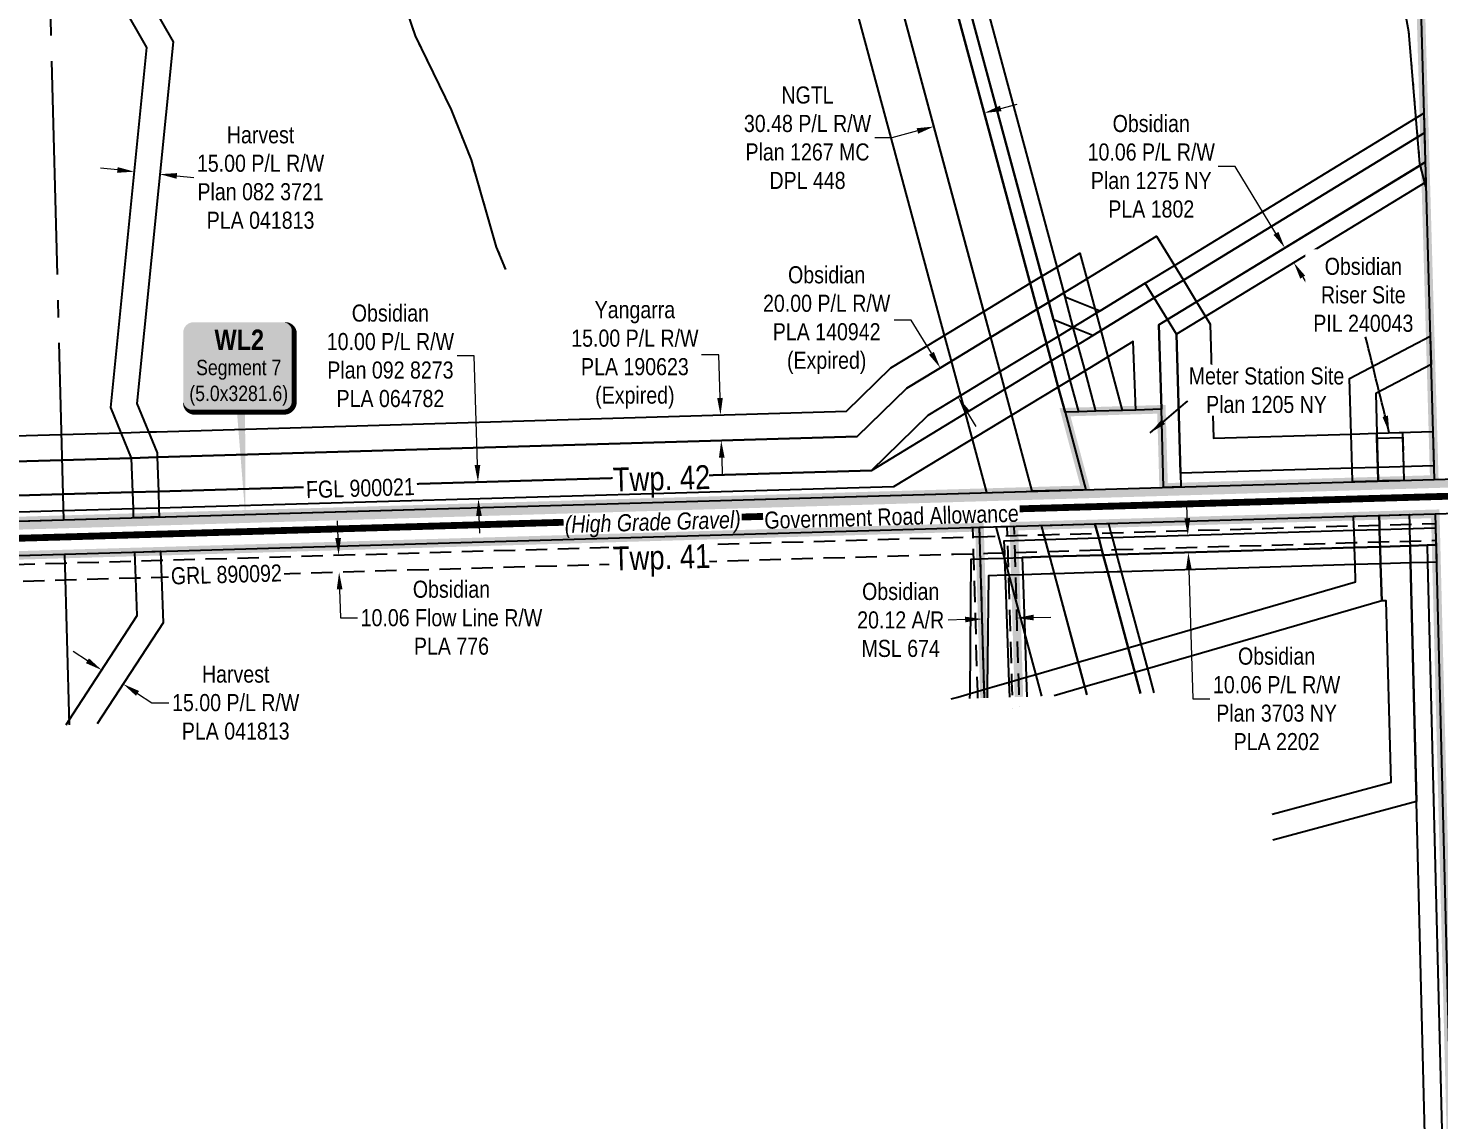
# Model space of a CAD drawing. Extents: x 632269 to 650517, y 5825252 to 5832959.
# Drawn here: x 640562 to 641387, y 5827382 to 5828021 of the extents above; entities that cross this region are included whole.
import ezdxf

# ---------------------------------------------------------------- set-up
doc = ezdxf.new("R2010")
doc.units = 0
doc.header["$LTSCALE"] = 5
doc.header["$PDMODE"] = 35
doc.header["$PDSIZE"] = 10
for name, pattern in [('CENTERLINEX3', [5, 2.5, -1, 0.5, -1]), ('foc-ACCESSROAD', [3.75, 2.5, -1.25]), ('foc-FLOWLINE', [3.75, 2.5, -1.25]), ('foc-QUARTERLINE', [33, 25, -3, 2, -3]), ('foc-WHEELTRACKS', [2, 0.4, -1.6])]:
    doc.linetypes.add(name, pattern=pattern)
doc.layers.get('Defpoints').update_dxf_attribs({"color": 9})
for name, color, linetype in [('AS-POWER', 104, 'foc-POWER'), ('AS-ROADS', 254, 'Continuous'), ('AS-TELUS', 224, 'foc-TEL'), ('C-FLOWLINE', 13, 'foc-FLOWLINE'), ('C-RW', 13, 'Continuous'), ('C-WS', 13, 'foc-ACCESSROAD'), ('CG-NOTES', 7, 'Continuous'), ('D-TXT', 6, 'Continuous'), ('F-EZE', 190, 'foc-FLOWLINE'), ('F-RW', 190, 'Continuous'), ('L-ROAD-T', 7, 'Continuous'), ('L-SEC', 7, 'Continuous'), ('L-SECQ', 8, 'foc-QUARTERLINE'), ('L-TITLEDB', 4, 'Continuous'), ('T-WATER-P3', 160, 'foc-WHEELTRACKS')]:
    doc.layers.add(name, color=color, linetype=linetype)
doc.layers.add('AS-TRAPPER BOUNDARY', color=7, linetype='CENTERLINEX3', true_color=0xb85c00, transparency=0.6)
doc.layers.add('AS-TRAPPER-T', color=7, linetype='Continuous', true_color=0xc26100)
doc.layers.add('P-PROPOSED-WL4', color=7, linetype='Continuous', true_color=0x5b5bc8)
for name, color, linetype, lineweight in [('C-AR-T', 13, 'Continuous', 9), ('C-FLOWLINE-T', 13, 'Continuous', 9), ('C-RW-T', 13, 'Continuous', 9), ('C-WS-T', 13, 'Continuous', 9), ('F-RW-T', 190, 'Continuous', 9), ('T-TEXT', 48, 'Continuous', 18)]:
    doc.layers.add(name, color=color, linetype=linetype, lineweight=lineweight)
doc.styles.add('80', font='ARIALN.TTF', dxfattribs={"height": 10})
doc.styles.add('80CG', font='ARIALN.TTF', dxfattribs={"height": 10})
doc.styles.add('80L', font='ARIALN.TTF', dxfattribs={"height": 10})
doc.styles.add('80LS', font='ARIALNI.TTF', dxfattribs={"height": 10})
doc.styles.add('BOLD', font='ARIALNB.TTF')
doc.styles.add('foc-LtypeFont', font='ARIALN.TTF', dxfattribs={"height": 7.35})
doc.linetypes.add('foc-POWER', pattern='A,6,-1,["P",foc-LtypeFont,S=0.2,R=0,X=-0.625,Y=-0.75],-1.24,4', length=12.24)
doc.linetypes.add('foc-POWER-NOLINE', pattern='A,0,-4,["P",foc-LtypeFont,S=0.2,R=0,X=-0.625,Y=-0.75],-8.24', length=12.24)
doc.linetypes.add('foc-TEL', pattern='A,2,-1,["T",foc-LtypeFont,S=0.2,R=0,X=-0.425,Y=-0.75],-1.24,8', length=12.24)
doc.linetypes.add('foc-TEL-NOLINE', pattern='A,0,-2,["T",foc-LtypeFont,S=0.2,R=0,X=-0.425,Y=-0.75],-10.24', length=12.24)
doc.linetypes.add('foc-TOPO-flowdirection-NOLINE', pattern='A,0,[">",foc-LtypeFont,S=0.3,R=0,X=0,Y=-0.945],-20,[">",foc-LtypeFont,S=0.3,R=0,X=0,Y=-0.945],0', length=20)
doc.dimstyles.new('Compass 5 000', dxfattribs={"dimscale": 5, "dimtxt": 9, "dimasz": 2, "dimexe": 0.2, "dimexo": 0.0625, "dimgap": 0.5, "dimtad": 0, "dimtih": 1, "dimtoh": 1, "dimzin": 0, "dimdsep": 46, "dimtxsty": '80CG', "dimcen": 0.1, "dimse1": 1, "dimse2": 1, "dimclrd": 256, "dimclrt": 256, "dimaunit": 1, "dimadec": 4, "dimazin": 0, "dimtfac": 0.06, "dimtofl": 0, "dimtmove": 0, "dimatfit": 1, "dimfxl": 0.2, "dimtolj": 1, "dimtzin": 0, "dimlwd": -1, "dimarcsym": 0})

# ---------------------------------------------------------------- blocks, each defined once
blk = doc.blocks.new('*D398')
at = {"layer": 'Defpoints', "color": 0, "transparency": 16777216}
for p in [(641112.53, 5828004.28), (641083.06, 5827996.33), (641091.82, 5827963.84)]:
    blk.add_point(p, dxfattribs=at)
at = {"layer": 'F-RW-T', "transparency": 16777216}
for p, q in [((641130.95, 5827974.4), (641140.61, 5827977.01)), ((641082.17, 5827961.24), (641067.3, 5827957.23)), ((641067.3, 5827957.23), (641057.3, 5827957.23))]:
    blk.add_line(p, q, dxfattribs=at)
for points in [[(641130.52, 5827976.01), (641131.39, 5827972.79), (641121.3, 5827971.8)], [(641081.73, 5827962.85), (641082.6, 5827959.63), (641091.82, 5827963.84)]]:
    blk.add_solid(points, dxfattribs=at)
at = {"layer": 'F-RW-T', "transparency": 16777216, "insert": (641017.84, 5827957.23), "char_height": 10, "attachment_point": 5, "style": '80CG'}
blk.add_mtext('\\A1;NGTL\\P30.48 P/L R/W\\PPlan 1267 MC\\PDPL 448', dxfattribs=at)
blk = doc.blocks.new('*D493')
at = {"layer": 'C-AR-T', "transparency": 16777216}
for p, q in [((641150.23, 5827676.46), (641160.23, 5827676.76)), ((641110.12, 5827675.28), (641100.12, 5827674.99))]:
    blk.add_line(p, q, dxfattribs=at)
for points in [[(641110.07, 5827676.95), (641110.17, 5827673.62), (641120.11, 5827675.58)], [(641150.18, 5827678.13), (641150.28, 5827674.8), (641140.24, 5827676.17)]]:
    blk.add_solid(points, dxfattribs=at)
at = {"layer": 'Defpoints', "color": 0, "transparency": 16777216}
for p in [(641120.11, 5827675.58), (641120.13, 5827675.16), (641140.25, 5827675.75)]:
    blk.add_point(p, dxfattribs=at)
at = {"layer": 'C-AR-T', "transparency": 16777216, "insert": (641072.39, 5827674.99), "char_height": 10, "attachment_point": 5, "style": '80CG'}
blk.add_mtext('\\A1;Obsidian\\P20.12 A/R\\PMSL 674', dxfattribs=at)
blk = doc.blocks.new('*D541')
at = {"layer": 'C-FLOWLINE-T', "transparency": 16777216}
for p, q in [((640743.05, 5827722.98), (640742.76, 5827732.98)), ((640743.92, 5827692.94), (640744.4, 5827676.3)), ((640744.4, 5827676.3), (640754.4, 5827676.3))]:
    blk.add_line(p, q, dxfattribs=at)
for points in [[(640744.72, 5827723.03), (640741.39, 5827722.94), (640743.34, 5827712.99)], [(640745.59, 5827692.99), (640742.25, 5827692.89), (640743.63, 5827702.94)]]:
    blk.add_solid(points, dxfattribs=at)
at = {"layer": 'Defpoints', "color": 0, "transparency": 16777216}
for p in [(640767.09, 5827713.67), (640743.63, 5827702.94), (640767.38, 5827703.62)]:
    blk.add_point(p, dxfattribs=at)
at = {"layer": 'C-FLOWLINE-T', "transparency": 16777216, "insert": (640809.4, 5827676.3), "char_height": 10, "attachment_point": 5, "style": '80CG'}
blk.add_mtext('\\A1;Obsidian\\P10.06 Flow Line R/W\\PPLA 776', dxfattribs=at)
blk = doc.blocks.new('*D566')
at = {"layer": 'C-RW-T', "transparency": 16777216}
for p, q in [((641268.15, 5827940.53), (641258.15, 5827940.53)), ((641292.08, 5827901.32), (641268.15, 5827940.53)), ((641307.73, 5827875.67), (641312.94, 5827867.14))]:
    blk.add_line(p, q, dxfattribs=at)
for points in [[(641293.5, 5827902.19), (641290.65, 5827900.46), (641297.29, 5827892.79)], [(641309.15, 5827876.54), (641306.31, 5827874.81), (641302.52, 5827884.21)]]:
    blk.add_solid(points, dxfattribs=at)
at = {"layer": 'Defpoints', "color": 0, "transparency": 16777216}
for p in [(641296.61, 5827892.38), (641297.29, 5827892.79), (641301.85, 5827883.8)]:
    blk.add_point(p, dxfattribs=at)
at = {"layer": 'C-RW-T', "transparency": 16777216, "insert": (641219.07, 5827940.53), "char_height": 10, "attachment_point": 5, "style": '80CG'}
blk.add_mtext('\\A1;Obsidian\\P10.06 P/L R/W\\PPlan 1275 NY\\PPLA 1802', dxfattribs=at)
blk = doc.blocks.new('*D574')
at = {"layer": 'C-RW-T', "transparency": 16777216}
for p, q in [((641240.18, 5827734.6), (641239.88, 5827744.6)), ((641241.09, 5827704.53), (641243.37, 5827628.78)), ((641243.37, 5827628.78), (641253.37, 5827628.78))]:
    blk.add_line(p, q, dxfattribs=at)
for points in [[(641241.84, 5827734.65), (641238.51, 5827734.55), (641240.48, 5827724.61)], [(641242.75, 5827704.59), (641239.42, 5827704.48), (641240.78, 5827714.53)]]:
    blk.add_solid(points, dxfattribs=at)
at = {"layer": 'Defpoints', "color": 0, "transparency": 16777216}
for p in [(641262.27, 5827725.27), (641240.78, 5827714.53), (641262.58, 5827715.19)]:
    blk.add_point(p, dxfattribs=at)
at = {"layer": 'C-RW-T', "transparency": 16777216, "insert": (641292.46, 5827628.78), "char_height": 10, "attachment_point": 5, "style": '80CG'}
blk.add_mtext('\\A1;Obsidian\\P10.06 P/L R/W\\PPlan 3703 NY\\PPLA 2202', dxfattribs=at)
blk = doc.blocks.new('*D594')
at = {"layer": 'Defpoints', "color": 0, "transparency": 16777216}
for p in [(640624.01, 5827940.02), (640638.67, 5827935.94), (640638.92, 5827938.53)]:
    blk.add_point(p, dxfattribs=at)
at = {"layer": 'F-RW-T', "transparency": 16777216}
for p, q in [((640613.8, 5827938.43), (640603.85, 5827939.43)), ((640648.62, 5827934.94), (640658.57, 5827933.95))]:
    blk.add_line(p, q, dxfattribs=at)
for points in [[(640613.97, 5827940.09), (640613.63, 5827936.77), (640623.75, 5827937.43)], [(640648.78, 5827936.6), (640648.45, 5827933.29), (640638.67, 5827935.94)]]:
    blk.add_solid(points, dxfattribs=at)
at = {"layer": 'F-RW-T', "transparency": 16777216, "insert": (640697.65, 5827933.95), "char_height": 10, "attachment_point": 5, "style": '80CG'}
blk.add_mtext('\\A1;Harvest\\P15.00 P/L R/W\\PPlan 082 3721\\PPLA 041813', dxfattribs=at)
blk = doc.blocks.new('*D595')
at = {"layer": 'Defpoints', "color": 0, "transparency": 16777216}
for p in [(640607.76, 5827650.45), (640617.25, 5827637.51), (640620.34, 5827642.27)]:
    blk.add_point(p, dxfattribs=at)
at = {"layer": 'F-RW-T', "transparency": 16777216}
for p, q in [((640596.29, 5827651.15), (640587.91, 5827656.6)), ((640625.63, 5827632.06), (640634.01, 5827626.61)), ((640634.01, 5827626.61), (640644.01, 5827626.61))]:
    blk.add_line(p, q, dxfattribs=at)
for points in [[(640597.2, 5827652.54), (640595.38, 5827649.75), (640604.67, 5827645.69)], [(640626.54, 5827633.46), (640624.72, 5827630.66), (640617.25, 5827637.51)]]:
    blk.add_solid(points, dxfattribs=at)
at = {"layer": 'F-RW-T', "transparency": 16777216, "insert": (640683.09, 5827626.61), "char_height": 10, "attachment_point": 5, "style": '80CG'}
blk.add_mtext('\\A1;Harvest\\P15.00 P/L R/W\\PPLA 041813', dxfattribs=at)
blk = doc.blocks.new('*D612')
at = {"layer": 'C-RW-T', "transparency": 16777216}
for p, q in [((640822.74, 5827829.59), (640812.74, 5827829.59)), ((640824.62, 5827765.75), (640822.74, 5827829.59)), ((640825.5, 5827735.87), (640825.79, 5827725.88))]:
    blk.add_line(p, q, dxfattribs=at)
for points in [[(640826.29, 5827765.8), (640822.95, 5827765.7), (640824.91, 5827755.76)], [(640827.16, 5827735.92), (640823.83, 5827735.82), (640825.2, 5827745.87)]]:
    blk.add_solid(points, dxfattribs=at)
at = {"layer": 'Defpoints', "color": 0, "transparency": 16777216}
for p in [(640824.91, 5827755.76), (640825.15, 5827755.76), (640825.44, 5827745.88)]:
    blk.add_point(p, dxfattribs=at)
at = {"layer": 'C-RW-T', "transparency": 16777216, "insert": (640773.66, 5827829.59), "char_height": 10, "attachment_point": 5, "style": '80CG'}
blk.add_mtext('\\A1;Obsidian\\P10.00 P/L R/W\\PPlan 092 8273\\PPLA 064782', dxfattribs=at)
blk = doc.blocks.new('*D642')
at = {"layer": 'C-RW-T', "transparency": 16777216}
for p, q in [((641078.58, 5827850.56), (641068.58, 5827850.56)), ((641090.39, 5827831.11), (641078.58, 5827850.56)), ((641111.16, 5827796.91), (641116.35, 5827788.36))]:
    blk.add_line(p, q, dxfattribs=at)
for points in [[(641091.82, 5827831.98), (641088.97, 5827830.25), (641095.58, 5827822.56)], [(641112.58, 5827797.77), (641109.74, 5827796.04), (641105.97, 5827805.46)]]:
    blk.add_solid(points, dxfattribs=at)
at = {"layer": 'Defpoints', "color": 0, "transparency": 16777216}
for p in [(641102.14, 5827826.55), (641095.58, 5827822.56), (641112.53, 5827809.44)]:
    blk.add_point(p, dxfattribs=at)
at = {"layer": 'C-RW-T', "transparency": 16777216, "insert": (641029.05, 5827850.56), "char_height": 10, "attachment_point": 5, "style": '80CG'}
blk.add_mtext('\\A1;Obsidian\\P20.00 P/L R/W\\PPLA 140942\\P(Expired)', dxfattribs=at)
blk = doc.blocks.new('*D654')
at = {"layer": 'Defpoints', "color": 0, "transparency": 16777216}
for p in [(640918.25, 5827793.57), (640966.9, 5827795.01), (640918.69, 5827778.57)]:
    blk.add_point(p, dxfattribs=at)
at = {"layer": 'F-RW-T', "transparency": 16777216}
for p, q in [((640965.86, 5827830.14), (640955.86, 5827830.14)), ((640966.61, 5827805), (640965.86, 5827830.14)), ((640967.64, 5827770.01), (640967.94, 5827760.01))]:
    blk.add_line(p, q, dxfattribs=at)
for points in [[(640968.27, 5827805.05), (640964.94, 5827804.95), (640966.9, 5827795.01)], [(640969.31, 5827770.06), (640965.97, 5827769.96), (640967.34, 5827780)]]:
    blk.add_solid(points, dxfattribs=at)
at = {"layer": 'F-RW-T', "transparency": 16777216, "insert": (640916.78, 5827830.14), "char_height": 10, "attachment_point": 5, "style": '80CG'}
blk.add_mtext('\\A1;Yangarra\\P15.00 P/L R/W\\PPLA 190623\\P(Expired)', dxfattribs=at)
blk = doc.blocks.new('*U784')
h = blk.add_hatch(color=254)
edge = h.paths.add_edge_path()
edge.add_line((-26.5, -34.12), (26.5, -34.12))
edge.add_arc((26.5, -28.12), 6, 270, 360)
edge.add_line((32.5, -28.12), (32.5, 12.5))
edge.add_arc((26.5, 12.5), 6, 0, 90)
edge.add_line((26.5, 18.5), (-26.5, 18.5))
edge.add_arc((-26.5, 12.5), 6, 90, 180)
edge.add_line((-32.5, 12.5), (-32.5, -28.12))
edge.add_arc((-26.5, -28.12), 6, 180, 270)
at = {"layer": 'P-PROPOSED-WL4', "flags": 128}
blk.add_lwpolyline([(-26.5, -34.12, 3, 3, 0), (26.5, -34.12, 3, 3, 0.414214), (32.5, -28.12, 3, 3, 0), (32.5, 12.5, 3, 0, 0.414214), (26.5, 18.5, 0, 0, 0), (-26.5, 18.5, 0, 0, 0.414214), (-32.5, 12.5, 0, 0, 0), (-32.5, -28.12, 0, 3, 0.414214)], format="xyseb", close=True, dxfattribs=at)
blk.add_lwpolyline([(3.79, -94.04, 0, 7.5, 0), (0, 0, 0, 0, 0)], format="xyseb", dxfattribs=at)
at = {"layer": 'P-PROPOSED-WL4'}
for tag, p, height, style in [('TEMP_AREA_W1_001', (-9.21, 2.24), 12, 'BOLD'), ('ENTER_TEXT_001', (-30.66, -12.93), 9, '80')]:
    blk.add_attdef(tag, p, '', height=height, dxfattribs=dict(at, style=style))

msp = doc.modelspace()

# ---------------------------------------------------------------- hatches: boundary and pattern name
at = {"layer": 'P-PROPOSED-WL4', "linetype": 'Continuous'}
h = msp.add_hatch(color=256, dxfattribs=at)
h.dxf.hatch_style = 1
h.paths.add_polyline_path([(639779.182, 5827710.494), (639779.3, 5827705.497), (640582.397, 5827728.673), (641384.925, 5827752.276), (642207.686, 5827776.829), (642342.502, 5827780.686), (642342.792, 5827770.577), (642207.994, 5827766.714), (641646.467, 5827749.943), (641647.651, 5827744.977), (642208.14, 5827761.718), (642347.931, 5827765.723), (642347.355, 5827785.825), (642207.54, 5827781.826), (641384.776, 5827757.272), (640582.25, 5827733.669)])

# ---------------------------------------------------------------- linework, layer by layer
at = {"layer": 'AS-ROADS', "const_width": 3.999, "flags": 128}
msp.add_lwpolyline([(635537.381, 5827579.634), (636509.669, 5827606.936), (637333.137, 5827630.215), (638136.052, 5827653.164), (638957.527, 5827676.373), (639759.254, 5827699.855), (640582.479, 5827723.611), (641385.056, 5827747.216), (642207.846, 5827771.77), (643107.445, 5827797.547)], dxfattribs=at)
at = {"layer": 'C-FLOWLINE', "flags": 128}
msp.add_lwpolyline([(641385.493, 5827731.537), (641385.557, 5827728.984), (641385.746, 5827721.473), (641352.969, 5827720.524), (641337.998, 5827720.091), (641198.061, 5827716.045), (641190.234, 5827715.819), (641158.934, 5827714.914), (641133.282, 5827714.173), (641132.357, 5827714.146), (641123.443, 5827713.889), (641103.319, 5827713.308), (640639.604, 5827699.937), (640624.62, 5827699.506), (640583.19, 5827698.314), (640435.106, 5827694.041), (640433.52, 5827693.993), (640426.931, 5827693.805), (640425.835, 5827693.774), (640417.134, 5827693.523), (640415.101, 5827693.463), (640408.544, 5827693.21), (640402.101, 5827693.088), (640378.091, 5827692.35), (639816.012, 5827676.188), (639790.347, 5827675.449), (639784.345, 5827675.277), (639780.089, 5827675.139), (639779.8, 5827685.202), (639784.107, 5827685.326), (639790.109, 5827685.499), (639792.03, 5827685.559), (639815.72, 5827686.242), (639883.655, 5827688.193), (640371.255, 5827702.192), (640377.82, 5827702.359), (640408.269, 5827703.27), (640414.803, 5827703.472), (640425.538, 5827703.786), (640433.248, 5827704.037), (640434.807, 5827704.08), (640582.913, 5827708.357), (640624.249, 5827709.552), (640639.236, 5827709.985), (641103.023, 5827723.365), (641123.146, 5827723.948), (641129.686, 5827724.134), (641156.26, 5827724.903), (641187.573, 5827725.81), (641195.408, 5827726.035), (641337.71, 5827730.154), (641352.686, 5827730.587), (641385.493, 5827731.537)], close=True, dxfattribs=at)
at = {"layer": 'C-RW'}
for points in [[(640431.525, 5827744.245), (640581.864, 5827748.602), (640622.823, 5827749.803), (640637.814, 5827750.253), (641055.263, 5827762.535), (641133.294, 5827810.146), (641160.465, 5827826.732), (641167.246, 5827830.87), (641184.811, 5827841.591), (641220.773, 5827863.539), (641237.856, 5827873.965), (641378.97, 5827960.098), (641379.461, 5827942.932), (641245.612, 5827861.255), (641228.529, 5827850.831), (641223.529, 5827847.781), (641223.529, 5827847.781), (641225.021, 5827798.336), (641209.999, 5827797.888), (641208.54, 5827837.982), (641171.406, 5827815.462), (641164.612, 5827811.363), (641137.421, 5827794.848), (641068.26, 5827752.902), (640638.159, 5827740.456), (640623.169, 5827740.03), (640582.116, 5827738.845), (640431.81, 5827734.467)], [(640430.944, 5827764.234), (640581.347, 5827768.607), (640622.181, 5827769.729), (640637.165, 5827770.237), (641046.92, 5827782.359), (641075.917, 5827810.623), (641102.097, 5827826.519), (641125.107, 5827840.491), (641152.294, 5827857), (641159.08, 5827861.121), (641167.986, 5827866.529), (641178.789, 5827873.089), (641222.213, 5827899.593), (641232.64, 5827882.508), (641237.856, 5827873.963), (641237.856, 5827873.963), (641245.612, 5827861.255), (641250.849, 5827852.675), (641253.616, 5827848.141), (641255.556, 5827781.508), (641336.139, 5827783.877), (641351.134, 5827784.318), (641383.974, 5827785.284), (641384.546, 5827765.279), (641351.714, 5827764.313), (641336.72, 5827763.873), (641236.136, 5827760.917), (641233.766, 5827842.249), (641228.529, 5827850.831), (641220.773, 5827863.538), (641215.557, 5827872.084), (641189.195, 5827855.995), (641173.19, 5827846.268), (641164.511, 5827841.005), (641157.724, 5827836.884), (641130.535, 5827820.374), (641107.528, 5827806.403), (641088.253, 5827794.699), (641055.277, 5827762.551), (640637.813, 5827750.268), (640622.823, 5827749.801), (640581.864, 5827748.602), (640431.525, 5827744.256)], [(641289.807, 5827561.342), (641359.562, 5827580.022), (641356.687, 5827686.326), (641353.99, 5827686.251), (641353.348, 5827707.859), (641353.048, 5827717.924), (641352.974, 5827720.524), (641352.76, 5827727.996), (641352.686, 5827730.587), (641352.528, 5827736.195), (641370.104, 5827736.714), (641370.245, 5827731.096), (641370.31, 5827728.524), (641370.499, 5827721.031), (641370.564, 5827718.451), (641370.817, 5827708.387), (641374.333, 5827568.713), (641290.198, 5827546.084)], [(641136.28, 5827629.839), (641135.966, 5827638.654), (641133.736, 5827701.233), (641133.417, 5827710.181), (641133.175, 5827711.279), (641133.282, 5827714.173), (641133.039, 5827721.373), (641157.015, 5827722.097), (641188.311, 5827723.038), (641196.143, 5827723.273), (641337.785, 5827727.545), (641352.759, 5827727.996), (641385.557, 5827728.984), (641385.746, 5827721.473), (641385.811, 5827718.912), (641380.625, 5827718.754), (641370.563, 5827718.451), (641353.044, 5827717.922), (641338.074, 5827717.469), (641198.8, 5827713.262), (641190.979, 5827713.027), (641159.689, 5827712.085), (641143.449, 5827711.597), (641143.803, 5827701.536), (641145.008, 5827667.259), (641145.917, 5827641.528), (641146.326, 5827630.133)]]:
    msp.add_lwpolyline(points, dxfattribs=at)
for points in [[(641236.371, 5827752.891), (641226.319, 5827752.595), (641225.021, 5827798.336), (641223.529, 5827847.781), (641228.529, 5827850.831), (641245.612, 5827861.256), (641374.534, 5827939.932), (641379.461, 5827942.932), (641379.792, 5827931.373), (641250.849, 5827852.675), (641233.766, 5827842.249), (641236.136, 5827760.917), (641236.371, 5827752.891)], [(641366.998, 5827756.742), (641351.946, 5827756.298), (641351.714, 5827764.313), (641351.217, 5827781.469), (641366.226, 5827781.907), (641366.749, 5827764.755), (641366.998, 5827756.742)]]:
    msp.add_lwpolyline(points, close=True, dxfattribs=at)
at = {"layer": 'C-WS', "flags": 128}
msp.add_lwpolyline([(641366.998, 5827756.742), (641351.946, 5827756.298), (641351.714, 5827764.313), (641351.134, 5827784.318), (641366.167, 5827784.76), (641366.761, 5827764.755), (641366.998, 5827756.742)], close=True, dxfattribs=at)
for points in [[(641121.472, 5827629.404), (641121.324, 5827634.423), (641119.076, 5827710.863), (641118.991, 5827713.76), (641118.696, 5827723.819), (641118.534, 5827729.302), (641138.658, 5827729.894), (641138.819, 5827724.399), (641138.903, 5827721.55), (641139.115, 5827714.342), (641139.2, 5827711.465), (641139.495, 5827701.407), (641141.296, 5827640.193), (641141.596, 5827629.995)], [(641141.753, 5827624.64), (641141.753, 5827624.64)]]:
    msp.add_lwpolyline(points, dxfattribs=at)
at = {"layer": 'F-EZE', "flags": 128}
for points in [[(641117.601, 5827629.291), (641117.48, 5827633.312), (641115.157, 5827710.745), (641115.07, 5827713.647), (641114.768, 5827723.705), (641114.603, 5827729.185), (641118.534, 5827729.301), (641124.797, 5827729.485), (641134.595, 5827729.774), (641134.759, 5827724.282), (641134.845, 5827721.427), (641135.061, 5827714.225), (641135.148, 5827711.34), (641135.45, 5827701.285), (641137.317, 5827639.044), (641137.593, 5827629.877)], [(641137.784, 5827623.495), (641137.784, 5827623.494)]]:
    msp.add_lwpolyline(points, dxfattribs=at)
at = {"layer": 'F-RW'}
for points in [[(640638.339, 5827735.309), (640623.351, 5827734.869), (640623.169, 5827740.03), (640622.823, 5827749.801), (640622.181, 5827769.729), (640609.939, 5827799.39), (640631.017, 5828010.071), (640572.458, 5828112.564), (640501.738, 5828236.34), (640487.074, 5828275.443), (640472.519, 5828314.257), (640471.135, 5828317.947), (640476.122, 5828319.867), (640485.176, 5828323.213), (640502.916, 5828275.906), (640515.355, 5828242.738), (640571.641, 5828144.222), (640646.415, 5828013.348), (640625.225, 5827801.677), (640637.018, 5827772.868), (640637.165, 5827770.237), (640637.813, 5827750.268), (640638.159, 5827740.442), (640638.339, 5827735.309)], [(641351.946, 5827756.298), (641336.952, 5827755.856), (641336.72, 5827763.873), (641336.14, 5827783.877), (641335.195, 5827816.459), (641382.373, 5827841.207), (641382.85, 5827824.547), (641350.459, 5827807.598), (641351.134, 5827784.318), (641351.714, 5827764.313), (641351.946, 5827756.298)], [(641423.99, 5826132.281), (641413.928, 5826131.973), (641396.19, 5826732.864), (641392.864, 5826845.515), (641390.638, 5826920.906), (641390.255, 5826936.109), (641389.243, 5826976.147), (641388.438, 5827008.323), (641370.816, 5827708.387), (641370.563, 5827718.451), (641380.625, 5827718.754), (641380.878, 5827708.691), (641399.546, 5826967.029), (641400.317, 5826936.417), (641400.345, 5826934.939), (641400.7, 5826921.203), (641404.178, 5826803.424), (641407.507, 5826690.635), (641423.99, 5826132.281)]]:
    msp.add_lwpolyline(points, close=True, dxfattribs=at)
for points in [[(641048.233, 5828242.478), (641152.293, 5827856.999), (641157.723, 5827836.883), (641160.464, 5827826.733), (641164.608, 5827811.38), (641168.584, 5827796.654), (641180.753, 5827751.27), (641149.426, 5827750.349), (641137.42, 5827794.852), (641133.298, 5827810.13), (641130.534, 5827820.373), (641125.105, 5827840.49), (641018.778, 5828234.565)], [(641055.592, 5828244.457), (641159.079, 5827861.121), (641161.879, 5827850.75), (641164.51, 5827841.004), (641167.246, 5827830.87), (641171.403, 5827815.475), (641176.422, 5827796.886), (641168.584, 5827796.654), (641164.608, 5827811.38), (641160.464, 5827826.733), (641157.723, 5827836.883), (641152.293, 5827856.999), (641048.232, 5828242.478)], [(641096.245, 5828132.261), (641167.985, 5827866.529), (641168.61, 5827864.214), (641189.195, 5827855.995), (641215.557, 5827872.083), (641232.64, 5827882.509), (641378.64, 5827971.62), (641378.97, 5827960.098), (641237.856, 5827873.965), (641220.773, 5827863.539), (641184.81, 5827841.593), (641173.194, 5827846.25), (641161.881, 5827850.751), (641159.08, 5827861.121), (641055.594, 5828244.458)], [(640423.762, 5827779.041), (640580.959, 5827783.613), (640616.005, 5827784.653), (640621.796, 5827784.804), (640632.009, 5827785.103), (640636.783, 5827785.243), (641040.631, 5827797.189), (641066.665, 5827822.564), (641121.034, 5827855.579), (641148.22, 5827872.087), (641155.007, 5827876.208), (641163.913, 5827881.616), (641170.984, 5827885.91), (641177.288, 5827889.757), (641181.354, 5827874.654), (641181.354, 5827874.654), (641186.039, 5827857.255), (641186.774, 5827854.523), (641189.488, 5827844.446), (641193.658, 5827828.957), (641202.086, 5827797.651), (641186.681, 5827797.192), (641180.3, 5827820.856), (641176.137, 5827836.297), (641173.311, 5827846.258), (641168.61, 5827864.214), (641167.986, 5827866.529), (641159.08, 5827861.121), (641152.293, 5827857), (641125.106, 5827840.491), (641102.097, 5827826.519), (641075.917, 5827810.623), (641046.92, 5827782.359), (640637.166, 5827770.238), (640622.167, 5827769.763), (640581.347, 5827768.607), (640430.944, 5827764.234)], [(641101.971, 5827628.832), (641105.77, 5827629.93), (641112.967, 5827632.009), (641123.043, 5827634.92), (641125.742, 5827635.7), (641135.966, 5827638.654), (641145.917, 5827641.528), (641151.497, 5827643.14), (641176.314, 5827650.309), (641205.579, 5827658.763), (641212.893, 5827660.876), (641338.649, 5827697.416), (641338.362, 5827707.406), (641338.074, 5827717.469), (641337.999, 5827720.091), (641337.785, 5827727.545), (641337.71, 5827730.154), (641337.55, 5827735.754), (641352.528, 5827736.196), (641352.686, 5827730.587), (641352.759, 5827727.996), (641352.969, 5827720.524), (641353.044, 5827717.925), (641353.344, 5827707.859), (641353.99, 5827686.251), (641216.823, 5827646.344), (641209.486, 5827644.238), (641180.193, 5827635.83), (641162.307, 5827630.602)], [(641181.449, 5827631.164), (641180.193, 5827635.83), (641176.314, 5827650.309), (641162.378, 5827702.095), (641159.689, 5827712.085), (641158.933, 5827714.914), (641157.015, 5827722.097), (641156.26, 5827724.903), (641154.79, 5827730.369), (641186.115, 5827731.291), (641187.574, 5827725.811), (641188.311, 5827723.038), (641190.234, 5827715.819), (641190.979, 5827713.027), (641193.666, 5827703.037), (641205.579, 5827658.763), (641209.486, 5827644.238), (641212.757, 5827632.082)], [(641212.757, 5827632.082), (641209.486, 5827644.238), (641205.579, 5827658.763), (641193.666, 5827703.037), (641190.979, 5827713.027), (641190.234, 5827715.819), (641188.311, 5827723.038), (641187.574, 5827725.811), (641186.115, 5827731.291), (641193.952, 5827731.522), (641195.409, 5827726.036), (641196.143, 5827723.273), (641198.061, 5827716.045), (641198.8, 5827713.262), (641201.487, 5827703.272), (641212.893, 5827660.876), (641216.823, 5827646.344), (641220.598, 5827632.312)], [(641112.942, 5827629.154), (641112.967, 5827632.009), (641113.654, 5827710.7), (641123.527, 5827710.997), (641133.175, 5827711.279), (641143.449, 5827711.597), (641159.689, 5827712.085), (641190.979, 5827713.027), (641198.8, 5827713.262), (641338.074, 5827717.469), (641353.044, 5827717.922), (641370.563, 5827718.451), (641380.625, 5827718.754), (641385.811, 5827718.912), (641386.064, 5827708.848), (641380.878, 5827708.691), (641370.816, 5827708.387), (641353.343, 5827707.859), (641338.362, 5827707.406), (641201.488, 5827703.272), (641199.103, 5827703.2), (641193.667, 5827703.037), (641191.28, 5827702.965), (641162.378, 5827702.095), (641159.992, 5827702.023), (641143.803, 5827701.536), (641135.817, 5827701.296), (641133.736, 5827701.233), (641123.718, 5827700.932), (641123.043, 5827634.919), (641122.996, 5827629.449)], [(640583.816, 5827613.631), (640585.454, 5827616.15), (640625.429, 5827677.605), (640624.62, 5827699.506), (640624.249, 5827709.552), (640624.056, 5827714.77), (640639.045, 5827715.21), (640639.236, 5827709.985), (640639.604, 5827699.937), (640640.577, 5827673.379), (640602.06, 5827614.166)]]:
    msp.add_lwpolyline(points, dxfattribs=at)
at = {"layer": 'F-RW', "flags": 128}
msp.add_lwpolyline([(641181.578, 5827631.168), (641154.81, 5827730.389)], dxfattribs=at)
at = {"layer": 'L-SEC'}
for p, q in [((641361.782, 5828560.538), (641384.776, 5827757.272)), ((640582.178, 5827733.667), (641384.76, 5827757.272)), ((641384.751, 5827757.271), (641384.776, 5827757.272)), ((640582.769, 5827713.559), (641385.351, 5827737.164)), ((641385.351, 5827737.164), (641405.502, 5826936.576)), ((639779.182, 5827710.494), (640582.189, 5827733.667)), ((639779.755, 5827690.386), (640582.769, 5827713.559))]:
    msp.add_line(p, q, dxfattribs=at)
at = {"layer": 'L-SECQ'}
for p, q in [((640562.525, 5828496.941), (640582.25, 5827733.669)), ((640582.769, 5827713.559), (640585.522, 5827613.681))]:
    msp.add_line(p, q, dxfattribs=at)
at = {"layer": 'L-TITLEDB', "flags": 128}
for points in [[(641186.681, 5827797.192), (641176.422, 5827796.886)], [(641209.999, 5827797.888), (641202.086, 5827797.651)]]:
    msp.add_lwpolyline(points, dxfattribs=at)
at = {"layer": 'T-WATER-P3', "flags": 128}
for points in [[(641379.869, 5827928.675), (641376.361, 5827942.263), (641369.921, 5828019.33), (641341.6, 5828174.861), (641336.716, 5828234.276), (641326.102, 5828285.314), (641316.65, 5828322.784), (641310.745, 5828346.19), (641309.292, 5828351.95), (641287.037, 5828403.733), (641262.926, 5828485.261), (641230.924, 5828560.292), (641190.981, 5828644.845), (641185.649, 5828657.389)], [(640841.284, 5827880.086), (640835.82, 5827893.212), (640821.085, 5827944.362), (640809.428, 5827973.686), (640788.305, 5828016.974), (640771.612, 5828066.09), (640763.919, 5828081.305), (640759.485, 5828097.965), (640755.456, 5828155.815), (640744.907, 5828205.671), (640722.752, 5828289.489), (640692.076, 5828378.847), (640666.904, 5828444.093), (640584.825, 5828601.093), (640578.501, 5828616.765), (640572.862, 5828639.573)]]:
    msp.add_lwpolyline(points, dxfattribs=at)
at = {"layer": 'T-WATER-P3', "linetype": 'foc-TOPO-flowdirection-NOLINE', "flags": 128}
for points in [[(641379.869, 5827928.675), (641376.361, 5827942.263), (641369.921, 5828019.33), (641341.6, 5828174.861), (641336.716, 5828234.276), (641326.102, 5828285.314), (641316.65, 5828322.784), (641310.745, 5828346.19), (641309.292, 5828351.95), (641287.037, 5828403.733), (641262.926, 5828485.261), (641230.924, 5828560.292), (641190.981, 5828644.845), (641185.649, 5828657.389)], [(640841.284, 5827880.086), (640835.82, 5827893.212), (640821.085, 5827944.362), (640809.428, 5827973.686), (640788.305, 5828016.974), (640771.612, 5828066.09), (640763.919, 5828081.305), (640759.485, 5828097.965), (640755.456, 5828155.815), (640744.907, 5828205.671), (640722.752, 5828289.489), (640692.076, 5828378.847), (640666.904, 5828444.093), (640584.825, 5828601.093), (640578.501, 5828616.765), (640572.862, 5828639.573)]]:
    msp.add_lwpolyline(points, dxfattribs=at)

# ---------------------------------------------------------------- dimensions: what is measured, and where the dimension line sits
at = {"layer": 'C-AR-T'}
dim = msp.add_aligned_dim(p1=(641140.25, 5827675.752), p2=(641120.126, 5827675.16), distance=-0.418, text='Obsidian\\P20.12 A/R\\PMSL 674', dimstyle='Compass 5 000', dxfattribs=at)
dim.commit()
dim.dimension.update_dxf_attribs({"geometry": '*D493', "text_midpoint": (641072.387, 5827674.99)})
at = {"layer": 'C-FLOWLINE-T'}
dim = msp.add_linear_dim(base=(640743.631, 5827702.937), p1=(640767.087, 5827713.673), p2=(640767.377, 5827703.621), angle=271.651565, text='Obsidian\\P10.06 Flow Line R/W\\PPLA 776', dimstyle='Compass 5 000', dxfattribs=at)
dim.commit()
dim.dimension.update_dxf_attribs({"geometry": '*D541', "text_midpoint": (640809.396, 5827676.302), "dimtype": 161})
at = {"layer": 'C-RW-T'}
for base, p1, p2, angle, text, picture, middle in [((641297.286, 5827892.787), (641301.847, 5827883.801), (641296.614, 5827892.377), 121.392179, 'Obsidian\\P10.06 P/L R/W\\PPlan 1275 NY\\PPLA 1802', '*D566', (641219.07, 5827940.53)), ((641095.583, 5827822.564), (641112.53, 5827809.441), (641102.143, 5827826.547), 121.265529, 'Obsidian\\P20.00 P/L R/W\\PPLA 140942\\P(Expired)', '*D642', (641029.046, 5827850.563)), ((641240.784, 5827714.53), (641262.271, 5827725.267), (641262.575, 5827715.189), 271.730363, 'Obsidian\\P10.06 P/L R/W\\PPlan 3703 NY\\PPLA 2202', '*D574', (641292.457, 5827628.779))]:
    dim = msp.add_linear_dim(base=base, p1=p1, p2=p2, angle=angle, text=text, dimstyle='Compass 5 000', dxfattribs=at)
    dim.commit()
    dim.dimension.update_dxf_attribs({"geometry": picture, "text_midpoint": middle, "dimtype": 161})
at = {"layer": 'F-RW-T', "color": 3}
dim = msp.add_linear_dim(base=(641091.822, 5827963.843), p1=(641112.533, 5828004.284), p2=(641083.057, 5827996.331), angle=195.099614, text='NGTL\\P30.48 P/L R/W\\PPlan 1267 MC\\PDPL 448', dimstyle='Compass 5 000', dxfattribs=at)
dim.commit()
dim.dimension.update_dxf_attribs({"geometry": '*D398', "text_midpoint": (641017.84, 5827957.228), "dimtype": 161})
at = {"layer": 'F-RW-T'}
for p1, p2, distance, text, picture, middle in [((640624.009, 5827940.024), (640638.925, 5827938.531), -2.604, 'Harvest\\P15.00 P/L R/W\\PPlan 082 3721\\PPLA 041813', '*D594', (640697.649, 5827933.948)), ((640607.764, 5827650.448), (640620.34, 5827642.268), -5.673, 'Harvest\\P15.00 P/L R/W\\PPLA 041813', '*D595', (640683.094, 5827626.607))]:
    dim = msp.add_aligned_dim(p1=p1, p2=p2, distance=distance, text=text, dimstyle='Compass 5 000', dxfattribs=at)
    dim.commit()
    dim.dimension.update_dxf_attribs({"geometry": picture, "text_midpoint": middle})

# ---------------------------------------------------------------- next in the draw order: texts
at = {"layer": 'D-TXT', "color": 3, "insert": (640903.684, 5827764.132), "char_height": 14, "attachment_point": 1, "rotation": 1.613644, "style": '80L', "bg_fill": 3, "box_fill_scale": 1, "bg_fill_color": 256, "bg_fill_transparency": 0}
msp.add_mtext_dynamic_manual_height_columns('Twp. 42', width=56.34055, gutter_width=47.5, heights=[0], dxfattribs=at)
at = {"layer": 'D-TXT', "color": 3, "insert": (640903.684, 5827717.914), "char_height": 14, "attachment_point": 1, "rotation": 1.613644, "style": '80L', "bg_fill": 3, "box_fill_scale": 1.15, "bg_fill_color": 256, "bg_fill_true_color": 256, "bg_fill_transparency": 0}
msp.add_mtext_dynamic_manual_height_columns('Twp. 41', width=54.22049, gutter_width=47.5, heights=[0], dxfattribs=at)

# ---------------------------------------------------------------- next in the draw order: linework, layer by layer
at = {"layer": 'AS-POWER', "linetype": 'foc-POWER-NOLINE', "flags": 128}
msp.add_lwpolyline([(638780.865, 5827661.321), (638957.816, 5827666.32), (639759.548, 5827689.803), (640358.219, 5827707.079), (640390.83, 5827728.127), (640582.25, 5827733.663), (641384.776, 5827757.272), (642207.54, 5827781.826), (642806.932, 5827798.982)], dxfattribs=at)
at = {"layer": 'AS-TELUS', "linetype": 'foc-TEL-NOLINE', "flags": 128}
msp.add_lwpolyline([(638934.341, 5827665.657), (638957.816, 5827666.32), (639759.647, 5827689.805), (640582.769, 5827713.559), (641385.351, 5827737.164), (642208.14, 5827761.718), (642217.782, 5827761.994)], dxfattribs=at)
at = {"layer": 'F-RW', "flags": 128}
for points in [[(641149.425, 5827750.35), (641137.42, 5827794.852), (641133.298, 5827810.13), (641130.535, 5827820.374), (641125.105, 5827840.49), (641121.034, 5827855.579), (641018.778, 5828234.565), (641014.983, 5828248.661), (641011.108, 5828263.091), (641010.361, 5828265.761), (641007.224, 5828277.373), (641005.151, 5828285.057), (640964.058, 5828437.369), (640934.274, 5828547.934), (640906.986, 5828649.287)], [(641122.86, 5827749.569), (641112.46, 5827788.119), (641108.339, 5827803.396), (641105.575, 5827813.643), (641100.147, 5827833.752), (641096.075, 5827848.845), (640993.819, 5828227.831), (640990.02, 5828241.939), (640986.175, 5828256.26), (640985.434, 5828258.911), (640982.267, 5828270.63), (640980.192, 5828278.323), (640939.099, 5828430.636), (640909.312, 5828541.209), (640882.023, 5828642.566)]]:
    msp.add_lwpolyline(points, dxfattribs=at)

# ---------------------------------------------------------------- next in the draw order: dimensions: what is measured, and where the dimension line sits
at = {"layer": 'F-RW-T'}
dim = msp.add_linear_dim(base=(640966.901, 5827795.008), p1=(640918.691, 5827778.566), p2=(640918.247, 5827793.569), angle=91.694378, text='Yangarra\\P15.00 P/L R/W\\PPLA 190623\\P(Expired)', dimstyle='Compass 5 000', dxfattribs=at)
dim.commit()
dim.dimension.update_dxf_attribs({"geometry": '*D654', "text_midpoint": (640916.779, 5827830.137), "dimtype": 161})

# ---------------------------------------------------------------- next in the draw order: texts
at = {"layer": 'L-ROAD-T', "insert": (641066.886, 5827740.438), "char_height": 9.99675, "width": 150.28215, "attachment_point": 2, "rotation": 1.603781, "style": '80L', "bg_fill": 3, "box_fill_scale": 1, "bg_fill_color": 256, "bg_fill_transparency": 0}
msp.add_mtext('Government Road Allowance', dxfattribs=at)

# ---------------------------------------------------------------- next in the draw order: linework, layer by layer
at = {"layer": 'AS-POWER', "flags": 128}
msp.add_lwpolyline([(641121.465, 5827629.404), (641118.534, 5827729.301)], dxfattribs=at)
at = {"layer": 'AS-TRAPPER BOUNDARY', "const_width": 4.998, "flags": 128}
for points in [[(640328.204, 5828632.46), (640333.99, 5828391.08), (640422.927, 5828393.691), (640427.229, 5828273.688), (640427.285, 5828271.767), (640386.294, 5828270.565), (640405.528, 5827728.552), (641180.753, 5827751.27), (641168.584, 5827796.654), (641225.021, 5827798.336), (641226.319, 5827752.595), (641384.776, 5827757.272), (641368.403, 5828329.268), (641174.992, 5828323.913), (641175.867, 5828293.412), (641053.927, 5828289.932), (641050.466, 5828411.816), (641172.368, 5828415.314), (641173.977, 5828359.273), (641174.117, 5828354.381), (641367.53, 5828359.756), (641359.105, 5828662.432)], [(641141.596, 5827629.995), (641138.658, 5827729.894), (641385.351, 5827737.164), (641405.502, 5826936.576), (641428.63, 5826132.423), (641328.676, 5826129.376)], [(640410.843, 5827608.649), (640408.126, 5827708.508), (641118.534, 5827729.301), (641121.465, 5827629.404)]]:
    msp.add_lwpolyline(points, dxfattribs=at)
at = {"layer": 'F-RW', "flags": 128}
msp.add_lwpolyline([(641155.012, 5827630.388), (641128.247, 5827729.602)], dxfattribs=at)

# ---------------------------------------------------------------- next in the draw order: texts
at = {"layer": 'AS-TRAPPER-T', "char_height": 9.99669, "attachment_point": 5, "style": '80CG', "bg_fill": 3, "box_fill_scale": 1.15, "bg_fill_color": 256, "bg_fill_true_color": 256, "bg_fill_transparency": 0}
for s, insert, width, rotation in [('\\A1;FGL 900021', (640756.089, 5827752.148), 63.21004, 1.678573), ('\\A1;GRL 890092', (640677.603, 5827701.632), 64.43746, 1.644627)]:
    msp.add_mtext(s, dxfattribs=dict(at, insert=insert, width=width, rotation=rotation))
at = {"layer": 'C-WS-T', "insert": (641343.223, 5827865.289), "char_height": 9.99669, "width": 58.08213, "attachment_point": 5, "style": '80CG', "bg_fill": 2}
msp.add_mtext('\\A1;Obsidian\\PRiser Site\\PPIL 240043', dxfattribs=at)
at = {"layer": 'C-WS-T', "insert": (641286.534, 5827809.465), "char_height": 9.99669, "width": 90.63616, "attachment_point": 5, "style": '80CG', "bg_fill": 3, "box_fill_scale": 1.15, "bg_fill_color": 256, "bg_fill_true_color": 256, "bg_fill_transparency": 0}
msp.add_mtext('\\A1;Meter Station Site\\PPlan 1205 NY', dxfattribs=at)
at = {"layer": 'T-TEXT', "insert": (640927.072, 5827737.413), "char_height": 9.99675, "width": 104.3568, "attachment_point": 2, "rotation": 1.677695, "style": '80LS', "bg_fill": 3, "box_fill_scale": 1, "bg_fill_color": 256, "bg_fill_transparency": 0}
msp.add_mtext('(High Grade Gravel)', dxfattribs=at)

# ---------------------------------------------------------------- next in the draw order: block references
at = {"layer": 'CG-NOTES'}
ref = msp.add_blockref('*U784', (640684.865, 5827830.781), dxfattribs=dict(at, xscale=0.9993741078217456, yscale=0.9993741078217456, zscale=0.9993741078217456))
ref.add_attrib('TEMP_AREA_W1_001', 'WL2', (640670.689, 5827833.024), dxfattribs={"layer": 'P-PROPOSED-WL4', "height": 11.9925, "style": 'BOLD'})
ref.add_attrib('ENTER_TEXT_001', 'Segment 7', (640659.956, 5827818.313), dxfattribs={"layer": 'P-PROPOSED-WL4', "height": 8.9944, "style": '80'})
ref.add_attrib('ENTER_TEXT_002', '(5.0x3281.6)', (640655.937, 5827803.169), dxfattribs={"layer": 'P-PROPOSED-WL4', "height": 8.99437, "style": '80'})

# ---------------------------------------------------------------- next in the draw order: dimensions: what is measured, and where the dimension line sits
at = {"layer": 'C-RW-T'}
dim = msp.add_linear_dim(base=(640824.913, 5827755.757), p1=(640825.437, 5827745.875), p2=(640825.146, 5827755.764), angle=91.685275, text='Obsidian\\P10.00 P/L R/W\\PPlan 092 8273\\PPLA 064782', dimstyle='Compass 5 000', dxfattribs=at)
dim.commit()
dim.dimension.update_dxf_attribs({"geometry": '*D612', "text_midpoint": (640773.658, 5827829.585), "dimtype": 161})

# ---------------------------------------------------------------- next in the draw order: leaders
at = {"layer": 'C-WS-T', "path_type": 1}
for points in [[(641358.447, 5827784.533), (641344.551, 5827840.819)], [(641218.482, 5827784.533), (641240.482, 5827803.226)]]:
    msp.add_leader(points, dimstyle='Compass 5 000', dxfattribs=at)

doc.saveas('drawing.dxf')
